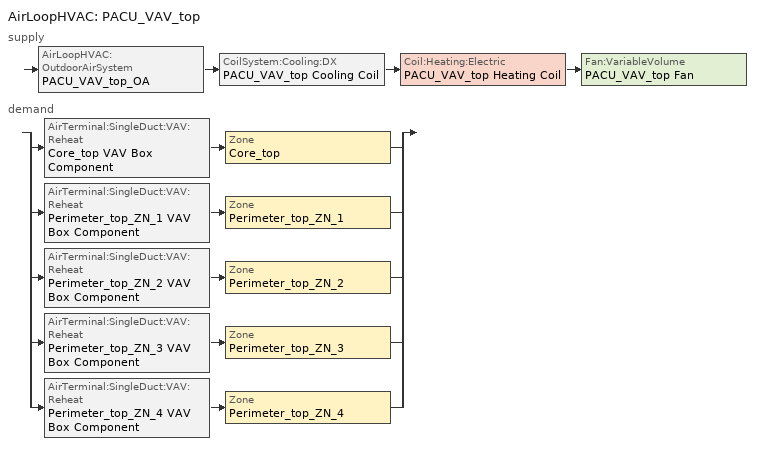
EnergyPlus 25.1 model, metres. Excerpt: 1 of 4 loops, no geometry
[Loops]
AirLoopHVAC 'PACU_VAV_top'
 supply: AirLoopHVAC:OutdoorAirSystem 'PACU_VAV_top_OA' > CoilSystem:Cooling:DX 'PACU_VAV_top Cooling Coil' > Coil:Heating:Electric 'PACU_VAV_top Heating Coil' > Fan:VariableVolume 'PACU_VAV_top Fan'
 demand: split
  | AirTerminal:SingleDuct:VAV:Reheat 'Core_top VAV Box Component' > Zone 'Core_top'
  | AirTerminal:SingleDuct:VAV:Reheat 'Perimeter_top_ZN_1 VAV Box Component' > Zone 'Perimeter_top_ZN_1'
  | AirTerminal:SingleDuct:VAV:Reheat 'Perimeter_top_ZN_2 VAV Box Component' > Zone 'Perimeter_top_ZN_2'
  | AirTerminal:SingleDuct:VAV:Reheat 'Perimeter_top_ZN_3 VAV Box Component' > Zone 'Perimeter_top_ZN_3'
  | AirTerminal:SingleDuct:VAV:Reheat 'Perimeter_top_ZN_4 VAV Box Component' > Zone 'Perimeter_top_ZN_4'
[DesignSpecification:OutdoorAir] Outdoor Air Method=Flow/Area; Outdoor Air Flow per Zone Floor Area=0.0004318
SZ DSOA Core_top; SZ DSOA Perimeter_top_ZN_1; SZ DSOA Perimeter_top_ZN_2; SZ DSOA Perimeter_top_ZN_3; SZ DSOA Perimeter_top_ZN_4
[DesignSpecification:ZoneAirDistribution] Zone Air Distribution Effectiveness in Cooling Mode=1; Zone Air Distribution Effectiveness in Heating Mode=1
Name | Minimum Zone Ventilation Efficiency
VAV_Zone_AirDistribution | 0.6
CM DSZAD Building
[Sizing:Zone] Zone Cooling Design Supply Air Temperature Input Method=SupplyAirTemperature; Zone Cooling Design Supply Air Temperature=12.8; Zone Heating Design Supply Air Temperature Input Method=SupplyAirTemperature; Zone Heating Design Supply Air Temperature=40; Zone Cooling Design Supply Air Humidity Ratio=0.0085; Zone Heating Design Supply Air Humidity Ratio=0.008; Cooling Design Air Flow Method=DesignDay; Cooling Design Air Flow Rate=0; Cooling Minimum Air Flow Fraction=0; Heating Design Air Flow Method=DesignDay; Heating Design Air Flow Rate=0; Design Specification Zone Air Distribution Object=VAV_Zone_AirDistribution; Zone Load Sizing Method=Sensible Load Only No Latent Load; Zone Latent Cooling Design Supply Air Humidity Ratio Input Method=HumidityRatioDifference; Zone Cooling Design Supply Air Humidity Ratio Difference=0.005; Zone Latent Heating Design Supply Air Humidity Ratio Input Method=HumidityRatioDifference; Zone Humidification Design Supply Air Humidity Ratio Difference=0.005
Name | Design Specification Outdoor Air Object
Core_top | SZ DSOA Core_top
Perimeter_top_ZN_1 | SZ DSOA Perimeter_top_ZN_1
Perimeter_top_ZN_2 | SZ DSOA Perimeter_top_ZN_2
Perimeter_top_ZN_3 | SZ DSOA Perimeter_top_ZN_3
Perimeter_top_ZN_4 | SZ DSOA Perimeter_top_ZN_4
[Sizing:System]
PACU_VAV_top: Type of Load to Size On=Sensible; Design Outdoor Air Flow Rate=0.9561; Central Heating Maximum System Air Flow Ratio=0.3; Preheat Design Temperature=7; Preheat Design Humidity Ratio=0.008; Precool Design Temperature=12.8; Precool Design Humidity Ratio=0.008; Central Cooling Design Supply Air Temperature=12.8; Central Heating Design Supply Air Temperature=12.8; Type of Zone Sum to Use=Coincident; 100 Outdoor Air in Cooling=No; 100 Outdoor Air in Heating=No; Central Cooling Design Supply Air Humidity Ratio=0.0085; Central Heating Design Supply Air Humidity Ratio=0.008; Cooling Supply Air Flow Rate Method=DesignDay; Cooling Supply Air Flow Rate=0; Heating Supply Air Flow Rate Method=DesignDay; Heating Supply Air Flow Rate=0; System Outdoor Air Method=ZoneSum
[ZoneControl:Thermostat] Control Type Schedule=Dual Zone Control Type Sched
Name | Zone or ZoneList | Control 1
Core_top Thermostat | Core_top | Core_top Dual SP Control
Perimeter_top_ZN_1 Thermostat | Perimeter_top_ZN_1 | Perimeter_top_ZN_1 Dual SP Control
Perimeter_top_ZN_2 Thermostat | Perimeter_top_ZN_2 | Perimeter_top_ZN_2 Dual SP Control
Perimeter_top_ZN_3 Thermostat | Perimeter_top_ZN_3 | Perimeter_top_ZN_3 Dual SP Control
Perimeter_top_ZN_4 Thermostat | Perimeter_top_ZN_4 | Perimeter_top_ZN_4 Dual SP Control
[ThermostatSetpoint:DualSetpoint] Heating Setpoint Temperature Schedule=HTGSETP_SCH_YES_OPTIMUM; Cooling Setpoint Temperature Schedule=CLGSETP_SCH_YES_OPTIMUM
Core_top Dual SP Control; Perimeter_top_ZN_1 Dual SP Control; Perimeter_top_ZN_2 Dual SP Control; Perimeter_top_ZN_3 Dual SP Control; Perimeter_top_ZN_4 Dual SP Control
[AirTerminal:SingleDuct:VAV:Reheat] Availability Schedule=Always_On; Maximum Air Flow Rate=AUTOSIZE; Zone Minimum Air Flow Input Method=Constant; Maximum Hot Water or Steam Flow Rate=AUTOSIZE; Minimum Hot Water or Steam Flow Rate=0; Convergence Tolerance=0.001; Damper Heating Action=ReverseWithLimits; Maximum Flow Fraction During Reheat=0.5; Maximum Reheat Air Temperature=40
Name | Constant Minimum Air Flow Fraction | Reheat Coil
Core_top VAV Box Component | 0.307 | Core_top VAV Box Reheat Coil
Perimeter_top_ZN_1 VAV Box Component | 0.127 | Perimeter_top_ZN_1 VAV Box Reheat Coil
Perimeter_top_ZN_2 VAV Box Component | 0.104 | Perimeter_top_ZN_2 VAV Box Reheat Coil
Perimeter_top_ZN_3 VAV Box Component | 0.211 | Perimeter_top_ZN_3 VAV Box Reheat Coil
Perimeter_top_ZN_4 VAV Box Component | 0.095 | Perimeter_top_ZN_4 VAV Box Reheat Coil
[Zone equipment]
Core_top: Core_top VAV Box Component
Perimeter_top_ZN_1: Perimeter_top_ZN_1 VAV Box Component
Perimeter_top_ZN_2: Perimeter_top_ZN_2 VAV Box Component
Perimeter_top_ZN_3: Perimeter_top_ZN_3 VAV Box Component
Perimeter_top_ZN_4: Perimeter_top_ZN_4 VAV Box Component
[Fan:VariableVolume]
PACU_VAV_top Fan: Availability Schedule=HVACOperationSchd; Fan Total Efficiency=0.6045; Pressure Rise=1389.42; Maximum Flow Rate=AUTOSIZE; Fan Power Minimum Flow Rate Input Method=Fraction; Fan Power Minimum Flow Fraction=0.25; Motor Efficiency=0.93; Motor In Airstream Fraction=1; Fan Power Coefficient 1=0.0408; Fan Power Coefficient 2=0.088; Fan Power Coefficient 3=-0.0729; Fan Power Coefficient 4=0.9437; Fan Power Coefficient 5=0
[Coil:Cooling:DX:TwoSpeed]
PACU_VAV_top Cooling Coil: Availability Schedule=Always_On; High Speed Gross Rated Total Cooling Capacity=AUTOSIZE; High Speed Rated Sensible Heat Ratio=AUTOSIZE; High Speed Gross Rated Cooling COP=3.56925; High Speed Rated Air Flow Rate=AUTOSIZE; Total Cooling Capacity Function of Temperature Curve=LgDXalt_CapFT; Total Cooling Capacity Function of Flow Fraction Curve=LgDXalt_CapFF; Energy Input Ratio Function of Temperature Curve=LgDXalt_EIRFT; Energy Input Ratio Function of Flow Fraction Curve=LgDXalt_EIRFF; Part Load Fraction Correlation Curve=LgDXalt_PLR; Low Speed Gross Rated Total Cooling Capacity=AUTOSIZE; Low Speed Gross Rated Sensible Heat Ratio=AUTOSIZE; Low Speed Gross Rated Cooling COP=3.56925; Low Speed Rated Air Flow Rate=AUTOSIZE; Low Speed Total Cooling Capacity Function of Temperature Curve=LgDXalt_CapFT; Low Speed Energy Input Ratio Function of Temperature Curve=LgDXalt_EIRFT
[Coil:Heating:Electric] Availability Schedule=Always_On; Efficiency=1; Nominal Capacity=autosize
Core_top VAV Box Reheat Coil; Perimeter_top_ZN_1 VAV Box Reheat Coil; Perimeter_top_ZN_2 VAV Box Reheat Coil; Perimeter_top_ZN_3 VAV Box Reheat Coil; Perimeter_top_ZN_4 VAV Box Reheat Coil
[COIL:HEATING:ELECTRIC]
PACU_VAV_top Heating Coil: Availability Schedule=Always_On; Efficiency=1; Nominal Capacity=AUTOSIZE
[CoilSystem:Cooling:DX]
PACU_VAV_top Cooling Coil: Availability Schedule=Always_On; Cooling Coil=PACU_VAV_top Cooling Coil
[HeatExchanger:AirToAir:SensibleAndLatent]
PACU_VAV_top OA Heat Recovery: Availability Schedule=Always_On; Nominal Supply Air Flow Rate=AUTOSIZE; Sensible Effectiveness at 100 Heating Air Flow=0.7; Latent Effectiveness at 100 Heating Air Flow=0.6; Sensible Effectiveness at 100 Cooling Air Flow=0.75; Latent Effectiveness at 100 Cooling Air Flow=0.6; Nominal Electric Power=736.002; Supply Air Outlet Temperature Control=Yes; Heat Exchanger Type=Rotary; Frost Control Type=ExhaustOnly; Threshold Temperature=-23.3; Initial Defrost Time Fraction=0.167; Rate of Defrost Time Fraction Increase=1.44
[Controller:OutdoorAir]
PACU_VAV_top_OA_Controller: Minimum Outdoor Air Flow Rate=0; Maximum Outdoor Air Flow Rate=AUTOSIZE; Economizer Control Type=DifferentialDryBulb; Economizer Control Action Type=ModulateFlow; Lockout Type=LockoutWithHeating; Minimum Limit Type=FixedMinimum; Minimum Outdoor Air Schedule=MinOA_MotorizedDamper_Sched; Maximum Fraction of Outdoor Air Schedule=VAV_TOP Max OA Fraction; Mechanical Ventilation Controller=PACU_VAV_top_DCV; Heat Recovery Bypass Control Type=BypassWhenOAFlowGreaterThanMinimum
[Controller:MechanicalVentilation]
PACU_VAV_top_DCV: Availability Schedule=MinOA_MotorizedDamper_Sched; Demand Controlled Ventilation=Yes; System Outdoor Air Method=Standard62.1VentilationRateProcedure; Zone or ZoneList 1=Core_top; Design Specification Outdoor Air Object Name 1=SZ DSOA Core_top; Design Specification Zone Air Distribution Object Name 1=CM DSZAD Building; Zone or ZoneList 2=Perimeter_top_ZN_1; Design Specification Outdoor Air Object Name 2=SZ DSOA Perimeter_top_ZN_1; Design Specification Zone Air Distribution Object Name 2=CM DSZAD Building; Zone or ZoneList 3=Perimeter_top_ZN_2; Design Specification Outdoor Air Object Name 3=SZ DSOA Perimeter_top_ZN_2; Design Specification Zone Air Distribution Object Name 3=CM DSZAD Building; Zone or ZoneList 4=Perimeter_top_ZN_3; Design Specification Outdoor Air Object Name 4=SZ DSOA Perimeter_top_ZN_3; Design Specification Zone Air Distribution Object Name 4=CM DSZAD Building; Zone or ZoneList 5=Perimeter_top_ZN_4; Design Specification Outdoor Air Object Name 5=SZ DSOA Perimeter_top_ZN_4; Design Specification Zone Air Distribution Object Name 5=CM DSZAD Building
[AirLoopHVAC]
PACU_VAV_top: Design Supply Air Flow Rate=AUTOSIZE
[EnergyManagementSystem:Sensor]
Name | OutputVariable or OutputMeter Index Key | OutputVariable or OutputMeter
Core_top_LSr | Core_top | Zone Lights Electricity Rate
Core_top_Occ_Sensor | Core_top | People Occupant Count
Perimeter_top_ZN_3_LSr | Perimeter_top_ZN_3 | Zone Lights Electricity Rate
Perimeter_top_ZN_3_Occ_Sensor | Perimeter_top_ZN_3 | People Occupant Count
Perimeter_top_ZN_2_LSr | Perimeter_top_ZN_2 | Zone Lights Electricity Rate
Perimeter_top_ZN_2_Occ_Sensor | Perimeter_top_ZN_2 | People Occupant Count
Perimeter_top_ZN_1_LSr | Perimeter_top_ZN_1 | Zone Lights Electricity Rate
Perimeter_top_ZN_1_Occ_Sensor | Perimeter_top_ZN_1 | People Occupant Count
Perimeter_top_ZN_4_LSr | Perimeter_top_ZN_4 | Zone Lights Electricity Rate
Perimeter_top_ZN_4_Occ_Sensor | Perimeter_top_ZN_4 | People Occupant Count
pacu_vav_top_OA_VRP | PACU_VAV_top | Air System Outdoor Air Mechanical Ventilation Requested Mass Flow Rate
pacu_vav_top_OA | PACU_VAV_top | Air System Outdoor Air Mass Flow Rate
pacu_vav_top_SUPPLY_FLOW | PACU_VAV_top_OA-PACU_VAV_top_CoolCNode | System Node Standard Density Volume Flow Rate
[EnergyManagementSystem:Program]
pacu_vav_bot_MAX_OA_FRAC: IF pacu_vav_bot_OA > pacu_vav_bot_OA_VRP; SET pacu_vav_bot_MAX_OA_FRAC = NULL; ELSE; IF pacu_vav_bot_SUPPLY_FLOW > 0; SET pacu_vav_bot_MAX_OA_FRAC =      0.9561 / pacu_vav_bot_SUPPLY_FLOW; ELSE; SET pacu_vav_bot_MAX_OA_FRAC = NULL; ENDIF; ENDIF
pacu_vav_mid_MAX_OA_FRAC: IF pacu_vav_mid_OA > pacu_vav_mid_OA_VRP; SET pacu_vav_mid_MAX_OA_FRAC = NULL; ELSE; IF pacu_vav_mid_SUPPLY_FLOW > 0; SET pacu_vav_mid_MAX_OA_FRAC =      0.9561 / pacu_vav_mid_SUPPLY_FLOW; ELSE; SET pacu_vav_mid_MAX_OA_FRAC = NULL; ENDIF; ENDIF
pacu_vav_top_MAX_OA_FRAC: IF pacu_vav_top_OA > pacu_vav_top_OA_VRP; SET pacu_vav_top_MAX_OA_FRAC = NULL; ELSE; IF pacu_vav_top_SUPPLY_FLOW > 0; SET pacu_vav_top_MAX_OA_FRAC =      0.9561 / pacu_vav_top_SUPPLY_FLOW; ELSE; SET pacu_vav_top_MAX_OA_FRAC = NULL; ENDIF; ENDIF
OA_BASED_OPTIMUM_START_EMS_Program: IF DaylightSavings==0 && DayOfWeek>1 && Hour==5 && OAT<23.9 && OAT>1.7; SET CLGSETP_SCH_Actuator = 26.7; SET HTGSETP_SCH_Actuator = 15.6; SET CLGSETP_SCH_w_SB_Actuator = 26.7; SET HTGSETP_SCH_w_SB_Actuator = 15.6; ELSEIF DaylightSavings==1 && DayOfWeek>1 && Hour==4 && OAT<23.9 && OAT>1.7; SET CLGSETP_SCH_Actuator = 26.7; SET HTGSETP_SCH_Actuator = 15.6; SET CLGSETP_SCH_w_SB_Actuator = 26.7; SET HTGSETP_SCH_w_SB_Actuator = 15.6; ELSE; SET CLGSETP_SCH_Actuator = NULL; SET HTGSETP_SCH_Actuator = NULL; SET CLGSETP_SCH_w_SB_Actuator = NULL; SET HTGSETP_SCH_w_SB_Actuator = NULL; ENDIF
[EnergyManagementSystem:GlobalVariable]
Wired_LTG
[EnergyManagementSystem:OutputVariable]
Wired_LTG: EMS Variable=Wired_LTG; Type of Data in Variable=Summed; Update Frequency=ZoneTimeStep; Units=J
[EnergyManagementSystem:InternalVariable] Internal Data Type=Zone Floor Area
Name | Internal Data Index Key
Core_top_Area | Core_top
Perimeter_top_ZN_3_Area | Perimeter_top_ZN_3
Perimeter_top_ZN_2_Area | Perimeter_top_ZN_2
Perimeter_top_ZN_1_Area | Perimeter_top_ZN_1
Perimeter_top_ZN_4_Area | Perimeter_top_ZN_4
[AvailabilityManager:NightCycle] Applicability Schedule=Always_On; Fan Schedule=HVACOperationSchd; Control Type=CycleOnAny; Thermostat Tolerance=1; Cycling Run Time Control Type=FixedRunTime; Cycling Run Time=1800
PACU_VAV_bot Availability Manager; PACU_VAV_mid Availability Manager; PACU_VAV_top Availability Manager
[SetpointManager:MixedAir] Control Variable=Temperature
Name | Setpoint Node or NodeList
PACU_VAV_top_CoolC SAT Manager | PACU_VAV_top_CoolC-PACU_VAV_top_HeatCNode
PACU_VAV_top_HeatC MixedAir Manager | PACU_VAV_top_HeatC-PACU_VAV_top FanNode
PACU_VAV_top_OAMixed Air Temp Manager | PACU_VAV_top_OA-PACU_VAV_top_CoolCNode
[SetpointManager:OutdoorAirPretreat]
PACU_VAV_top Heat Exchanger Supply Air Temp Manager: Control Variable=Temperature; Minimum Setpoint Temperature=-99; Maximum Setpoint Temperature=99; Minimum Setpoint Humidity Ratio=1e-05; Maximum Setpoint Humidity Ratio=1; Setpoint Node or NodeList=PACU_VAV_top Heat Recovery Outlet Node
[SetpointManager:Warmest]
PACU_VAV_top Supply Air Temperature Manager: Control Variable=Temperature; HVAC Air Loop=PACU_VAV_top; Minimum Setpoint Temperature=12.8; Maximum Setpoint Temperature=15.6; Strategy=MaximumTemperature; Setpoint Node or NodeList=PACU_VAV_top Supply Equipment Outlet Node
[Generator:PVWatts]
PV_module: PVWatts Version=5; DC System Capacity=33784.5; Module Type=Premium; Array Type=FixedOpenRack; System Losses=0.113; Array Geometry Type=TiltAzimuth; Tilt Angle=0; Azimuth Angle=180
[ElectricLoadCenter:Inverter:PVWatts]
PV_Inverter: DC to AC Size Ratio=1.2; Inverter Efficiency=0.96
[ElectricLoadCenter:Generators]
PV_Generator: Generator 1=PV_module; Generator 1 Rated Electric Power Output=33784.5; Generator 1 Availability Schedule=PV_SCH
[ElectricLoadCenter:Transformer]
Transformer 1: Availability Schedule=Always_On; Transformer Usage=PowerInFromGrid; Rated Capacity=45000; Phase=3; Conductor Material=Aluminum; Full Load Temperature Rise=150; Fraction of Eddy Current Losses=0.1; Performance Input Method=NominalEfficiency; Nameplate Efficiency=0.984; Per Unit Load for Nameplate Efficiency=0.35; Reference Temperature for Nameplate Efficiency=75; Consider Transformer Loss for Utility Cost=Yes; Meter 1=Wired_LTG_Electricity; Meter 2=Wired_INT_EQUIP
[ElectricLoadCenter:Distribution]
Generator: Generator List=PV_Generator; Generator Operation Scheme Type=Baseload; Electrical Buss Type=DirectCurrentWithInverter; Inverter=PV_Inverter
[Schedule:Compact]
PV_SCH; ALWAYS_ON: Through: 12/31, For: AllDays, Until: 24:00, 1
HVACOperationSchd: Through: 12/31, For: Weekdays SummerDesignDay, Until: 06:00, 0, Until: 22:00, 1, Until: 24:00, 0, For: Saturday WinterDesignDay, Until: 06:00, 0, Until: 18:00, 1, Until: 24:00, 0, For:Sunday Holidays AllOtherDays, Until: 24:00, 0
HTGSETP_SCH_YES_OPTIMUM: Through: 12/31, For: WinterDesignDay, Until: 05:00, 15.6, Until: 06:00, 17.6, Until: 07:00, 19.6, Until: 22:00, 21, Until: 24:00, 15.6, For: Weekdays, Until: 05:00, 15.6, Until: 06:00, 17.8, Until: 07:00, 20, Until: 22:00, 21, Until: 24:00, 15.6, For SummerDesignDay, Until: 24:00, 15.6, For: Saturday, Until: 05:00, 15.6, Until: 06:00, 17.8, Until: 07:00, 20, Until: 17:00, 21, Until: 24:00, 15.6, For:Sunday Holidays AllOtherDays, Until: 24:00, 15.6
CLGSETP_SCH_YES_OPTIMUM: Through: 12/31, For: SummerDesignDay, Until: 05:00, 26.7, Until: 06:00, 25.7, Until: 07:00, 25, Until: 22:00, 24, Until: 24:00, 26.7, For: Weekdays, Until: 05:00, 26.7, Until: 06:00, 25.6, Until: 07:00, 25, Until: 22:00, 24, Until: 24:00, 26.7, For: Saturday, Until: 05:00, 26.7, Until: 06:00, 25.7, Until: 07:00, 25, Until: 17:00, 24, Until: 24:00, 26.7, For WinterDesignDay, Until: 24:00, 26.7, For:Sunday Holidays AllOtherDays, Until: 24:00, 26.7
MinOA_MotorizedDamper_Sched: Through: 12/31, For: Weekdays SummerDesignDay, Until: 07:00, 0, Until: 22:00, 1, Until: 24:00, 0, For: Saturday WinterDesignDay, Until: 07:00, 0, Until: 18:00, 1, Until: 24:00, 0, For:Sunday Holidays AllOtherDays, Until: 24:00, 0
Dual Zone Control Type Sched: Through: 12/31, For: AllDays, Until: 24:00, 4
[Schedule:Constant]
VAV_TOP Max OA Fraction: Hourly Value=1
[Curve:Quadratic]
Name | Coefficient1 Constant | Coefficient2 x | Coefficient3 x2 | Minimum Value of x | Maximum Value of x
LgDXalt_CapFF | 0.718954 | 0.435436 | -0.154193 | 0.75 | 1.25
LgDXalt_EIRFF | 1.19525 | -0.306138 | 0.110973 | 0.75 | 1.25
LgDXalt_PLR | 0.771 | 0.229 | 0 | 0 | 1
[Curve:Biquadratic] Minimum Value of x=16.5556; Maximum Value of x=22.1111; Minimum Value of y=23.7778; Maximum Value of y=47.66
Name | Coefficient1 Constant | Coefficient2 x | Coefficient3 x2 | Coefficient4 y | Coefficient5 y2 | Coefficient6 xy
LgDXalt_CapFT | 1.39072 | -0.0529058 | 0.0018423 | 0.00058267 | -0.000186814 | 0.000265159
LgDXalt_EIRFT | -0.536161 | 0.105138 | -0.00172659 | 0.0149848 | 0.000659948 | -0.0017385
